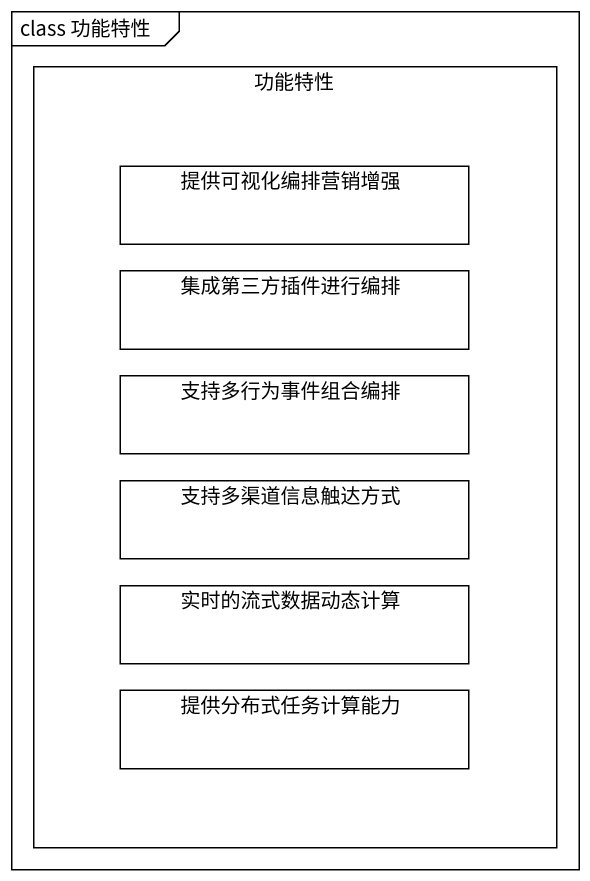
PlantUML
@startuml
mainframe class 功能特性
rectangle 功能特性 {
  rectangle 提供可视化编排营销增强
  rectangle 集成第三方插件进行编排
  rectangle 支持多行为事件组合编排
  rectangle 支持多渠道信息触达方式
  rectangle 实时的流式数据动态计算
  rectangle 提供分布式任务计算能力
}
@enduml
